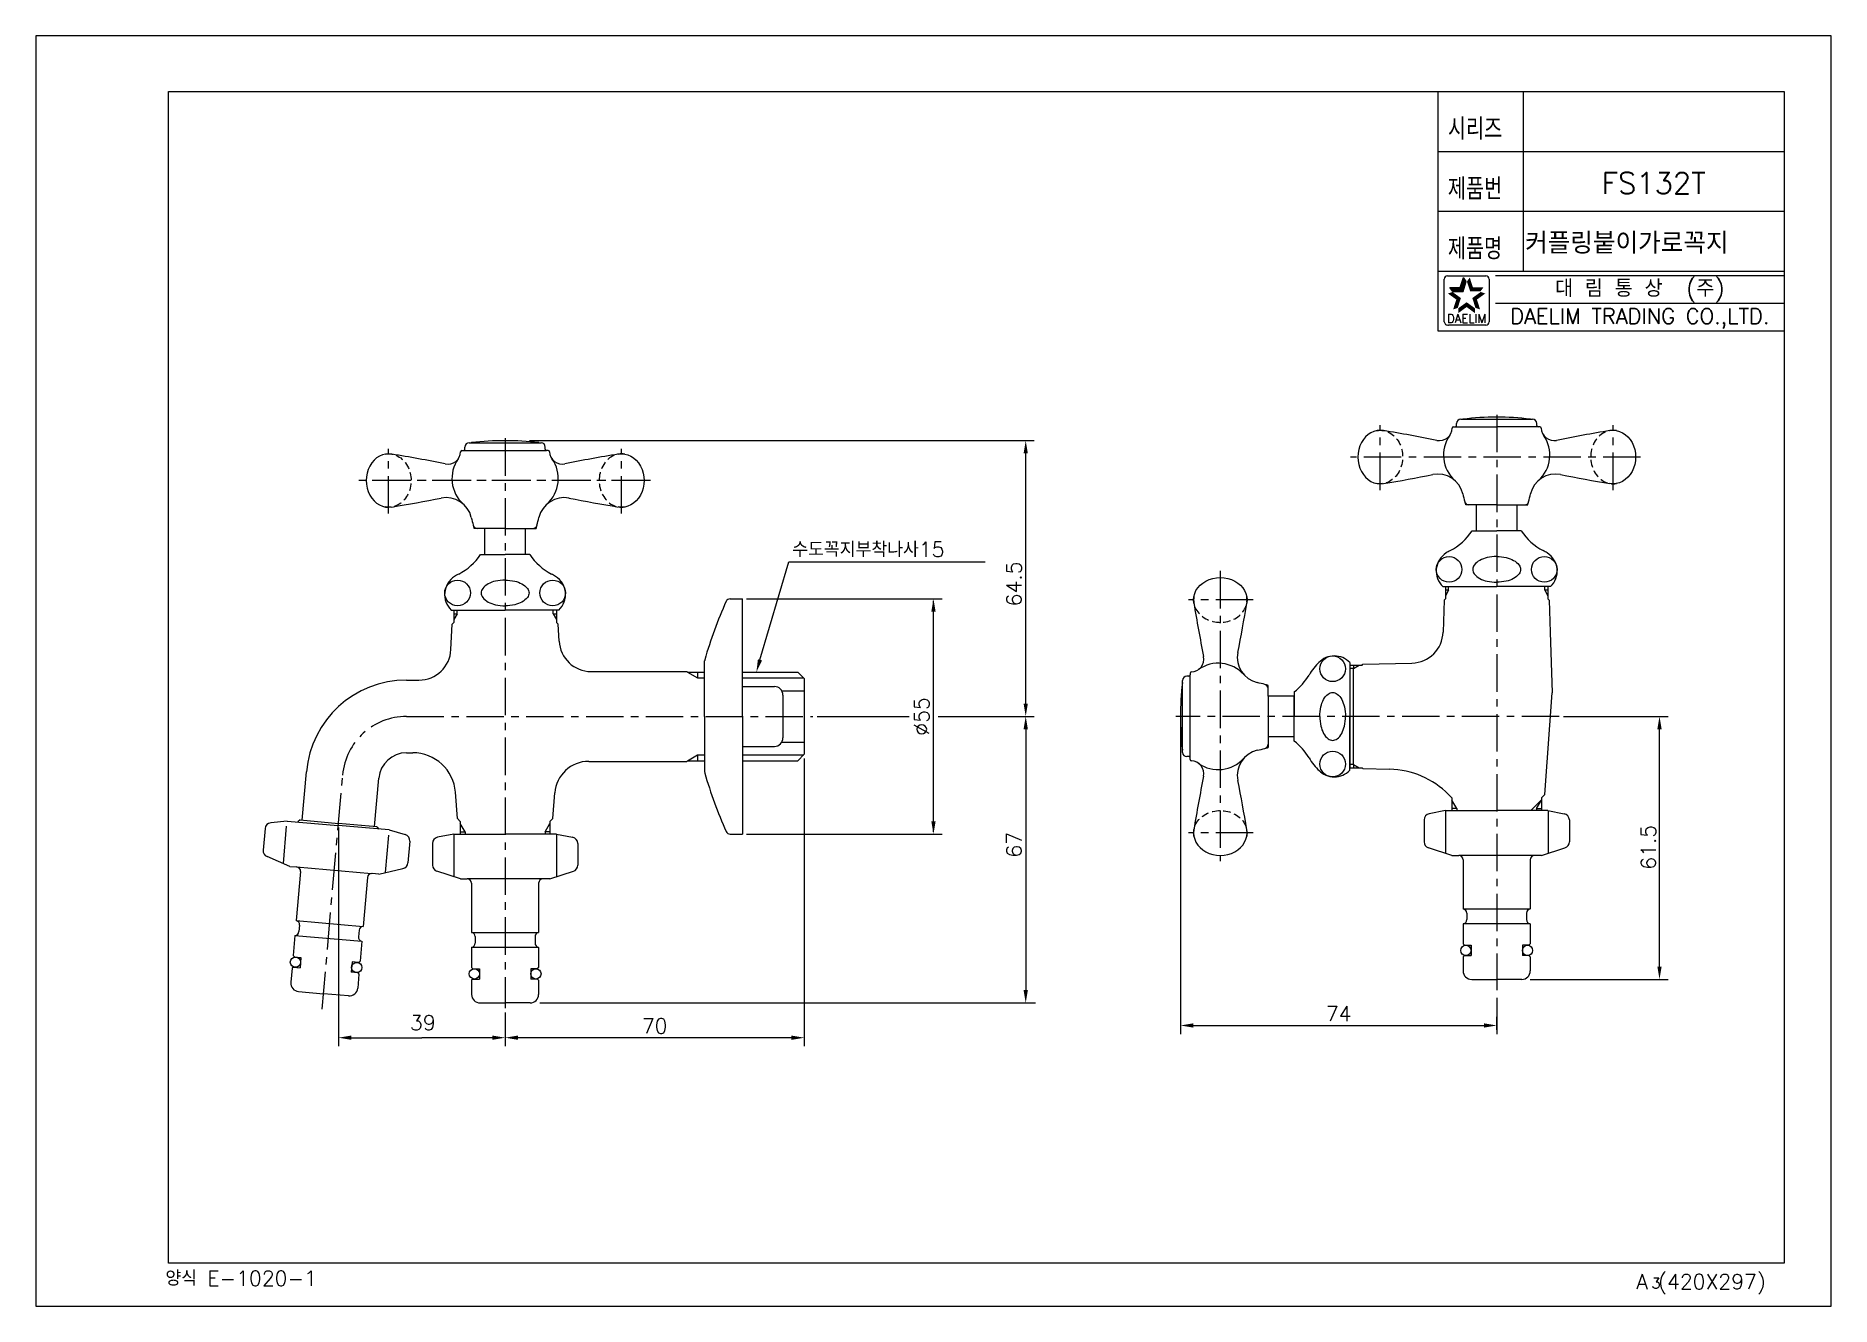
# Model space of a CAD drawing. Extents: x 1458 to 1878, y 232 to 529.
import ezdxf
from ezdxf.enums import TextEntityAlignment as Align

# ---------------------------------------------------------------- set-up
doc = ezdxf.new("R2010")
doc.units = 0
doc.header["$LTSCALE"] = 7
doc.header["$MEASUREMENT"] = 0
doc.linetypes.add('CENTER', pattern=[2, 1.25, -0.25, 0.25, -0.25])
doc.linetypes.add('HIDDEN', pattern=[0.375, 0.25, -0.125])
doc.layers.get('0').update_dxf_attribs({"color": 2, "linetype": 'CONTINUOUS'})
for name, color, linetype in [('ASHADE', 7, 'CONTINUOUS'), ('CL', 1, 'CENTER'), ('D', 2, 'CONTINUOUS'), ('DIM', 3, 'CONTINUOUS'), ('DWG', 7, 'CONTINUOUS'), ('HIDDEN', 8, 'HIDDEN'), ('TXT', 4, 'CONTINUOUS')]:
    doc.layers.add(name, color=color, linetype=linetype)
doc.styles.add('GHS', font='ROMANS', dxfattribs={"bigfont": 'GHS'})
doc.styles.add('ROMANS', font='romans')

# ---------------------------------------------------------------- blocks, each defined once
blk = doc.blocks.new('BORDER')
for p, q in [((1, 1), (0, 1)), ((0, 1), (0, 0)), ((1, 0), (1, 1)), ((0, 0), (1, 0))]:
    blk.add_line(p, q)

msp = doc.modelspace()

# ---------------------------------------------------------------- linework, layer by layer
at = {"color": 7}
for p, q in [((1786.45, 515.53), (1786.45, 459.53)), ((1806.45, 515.53), (1806.45, 473.53)), ((1786.45, 501.53), (1867.45, 501.53)), ((1786.45, 487.53), (1867.45, 487.53)), ((1786.45, 473.53), (1867.45, 473.53)), ((1786.45, 459.53), (1867.45, 459.53))]:
    msp.add_line(p, q, dxfattribs=at)
at = {"color": 2, "linetype": 'Continuous'}
for p, q in [((1787.93, 461.66), (1787.93, 471.66)), ((1788.68, 472.41), (1797.68, 472.41)), ((1798.43, 471.66), (1798.43, 461.66)), ((1799.95, 472.53), (1867.45, 472.53)), ((1799.95, 466.03), (1867.45, 466.03)), ((1797.68, 460.91), (1788.93, 460.91))]:
    msp.add_line(p, q, dxfattribs=at)
at = {"color": 2}
for p, q in [((1791.69, 469.71), (1792.44, 472.02)), ((1792.36, 468.79), (1793.11, 471.1)), ((1793.11, 471.1), (1792.44, 472.02)), ((1789.93, 468.79), (1789.27, 469.71)), ((1789.27, 469.71), (1791.69, 469.71)), ((1789.93, 468.79), (1792.36, 468.79))]:
    msp.add_line(p, q, dxfattribs=at)
for p, q in [((1793.72, 418.87), (1792.96, 418.87)), ((1806.72, 418.87), (1807.48, 418.87)), ((1561.73, 413.37), (1560.97, 413.37)), ((1574.73, 413.37), (1575.49, 413.37)), ((1746.74, 375.9), (1746.74, 376.66)), ((1746.74, 362.9), (1746.74, 362.14))]:
    msp.add_line(p, q)
at = {"color": 2, "linetype": 'ByBlock'}
for p, q in [((1529.23, 343.4), (1529.23, 292.28)), ((1532.23, 294.28), (1548.73, 294.28)), ((1565.23, 294.28), (1548.73, 294.28))]:
    msp.add_line(p, q, dxfattribs=at)
at = {"color": 2, "linetype": 'Continuous'}
for centre, radius, start, end in [((1788.68, 471.66), 0.75, 90, 180), ((1797.68, 471.66), 0.75, 0, 90), ((1788.81, 461.79), 0.884, 188.1301, 278.1301), ((1797.68, 461.66), 0.75, 270, 0)]:
    msp.add_arc(centre, radius, start, end, dxfattribs=at)
for centre, radius, start, end in [((1795.78, 430.52), 8, 144.5672, 228.2209), ((1804.65, 430.52), 8, 311.7791, 35.4328), ((1563.79, 425.02), 8, 144.5672, 228.2209), ((1572.68, 425.02), 7.99, 311.7093, 35.5025), ((1841.03, 432.62), 50, 195.0732, 195.9532), ((1759.4, 432.62), 50, 344.0468, 344.9268), ((1609.05, 427.12), 50, 195.0732, 195.9532), ((1527.42, 427.12), 50, 344.0468, 344.9268), ((1735.1, 373.84), 8, 41.7791, 125.4328), ((1733, 328.59), 50, 74.0468, 74.9268), ((1733, 410.21), 50, 285.0732, 285.9532), ((1735.1, 364.96), 8, 234.5672, 318.2209)]:
    msp.add_arc(centre, radius, start, end)
at = {"color": 2}
for points in [[(1791.69, 469.71), (1792.36, 468.79), (1792.44, 472.02), (1793.11, 471.1)], [(1793.92, 472.02), (1793.26, 471.1), (1794.67, 469.71), (1794.01, 468.79)], [(1790.77, 466.88), (1791.85, 467.23), (1788.81, 468.3), (1789.89, 468.65)], [(1789.27, 469.71), (1789.93, 468.79), (1791.69, 469.71), (1792.36, 468.79)], [(1790.02, 464.57), (1791.1, 464.92), (1790.77, 466.88), (1791.85, 467.23)], [(1793.18, 465.13), (1793.18, 466.26), (1791.22, 463.7), (1791.22, 464.84)], [(1795.14, 463.7), (1795.14, 464.84), (1793.18, 465.13), (1793.18, 466.26)], [(1794.67, 469.71), (1794.01, 468.79), (1797.1, 469.71), (1796.43, 468.79)], [(1797.55, 468.3), (1796.48, 468.65), (1795.59, 466.88), (1794.51, 467.23)], [(1795.59, 466.88), (1794.51, 467.23), (1796.34, 464.57), (1795.26, 464.92)]]:
    msp.add_solid(points, dxfattribs=at)
at = {"color": 2, "linetype": 'ByBlock'}
for points in [[(1532.23, 293.78), (1532.23, 294.78), (1529.23, 294.28)], [(1565.23, 293.78), (1565.23, 294.78), (1568.23, 294.28)]]:
    msp.add_solid(points, dxfattribs=at)
at = {"layer": 'ASHADE', "color": 7}
for p, q in [((1765.84, 382), (1765.84, 369.4)), ((1752.84, 375.15), (1752.84, 369.4)), ((1752.84, 363.65), (1752.84, 369.4)), ((1765.84, 356.8), (1765.84, 369.4))]:
    msp.add_line(p, q, dxfattribs=at)
for points in [[(1800.22, 406.78, 0.054761), (1797.96, 406.53, 0.068582), (1796.27, 405.9, 0.105628), (1794.98, 404.81, 0.165774), (1794.63, 403.78, 0.165774)], [(1794.63, 403.78, 0.165774), (1794.98, 402.75, 0.105628), (1796.27, 401.66, 0.068582), (1797.96, 401.03, 0.054761), (1800.22, 400.78, 0.054761)], [(1800.22, 406.78, -0.054761), (1802.47, 406.53, -0.068582), (1804.17, 405.9, -0.105628), (1805.45, 404.81, -0.165774), (1805.8, 403.78, -0.165774)], [(1805.8, 403.78, -0.165774), (1805.45, 402.75, -0.105628), (1804.17, 401.66, -0.068582), (1802.47, 401.03, -0.054761), (1800.22, 400.78, -0.054761)], [(1568.23, 401.28, 0.054761), (1565.98, 401.03, 0.068582), (1564.28, 400.4, 0.105628), (1563, 399.31, 0.165774), (1562.64, 398.28, 0.165774)], [(1568.23, 401.28, -0.054761), (1570.48, 401.03, -0.068582), (1572.18, 400.4, -0.105628), (1573.47, 399.31, -0.165774), (1573.82, 398.28, -0.165774)], [(1562.64, 398.28, 0.165774), (1563, 397.25, 0.105628), (1564.28, 396.16, 0.068582), (1565.98, 395.53, 0.054761), (1568.23, 395.28, 0.054761)], [(1573.82, 398.28, -0.165774), (1573.47, 397.25, -0.105628), (1572.18, 396.16, -0.068582), (1570.48, 395.53, -0.054761), (1568.23, 395.28, -0.054761)], [(1758.84, 369.4, -0.054761), (1759.08, 371.65, -0.068582), (1759.72, 373.35, -0.105628), (1760.8, 374.64, -0.165774), (1761.84, 374.99, -0.165774)], [(1761.84, 374.99, -0.165774), (1762.87, 374.64, -0.105628), (1763.96, 373.35, -0.068582), (1764.59, 371.65, -0.054761), (1764.84, 369.4, -0.054761)], [(1758.84, 369.4, 0.054761), (1759.08, 367.15, 0.068582), (1759.72, 365.45, 0.105628), (1760.8, 364.16, 0.165774), (1761.84, 363.81, 0.165774)], [(1761.84, 363.81, 0.165774), (1762.87, 364.16, 0.105628), (1763.96, 365.45, 0.068582), (1764.59, 367.15, 0.054761), (1764.84, 369.4, 0.054761)]]:
    msp.add_lwpolyline(points, format="xyb", dxfattribs=at)
for centre in [(1789.08, 403.78), (1811.35, 403.78), (1557.1, 398.28), (1579.37, 398.28), (1761.84, 380.54), (1761.84, 358.27)]:
    msp.add_circle(centre, 3, dxfattribs=at)
for centre, radius, start, end in [((1762.22, 378.55), 5, 43.6301, 136.3699), ((1744.27, 386.23), 14, 307.706, 329.2998), ((1768.87, 371.63), 14.6, 133.8302, 149.2998), ((1744.27, 352.57), 14, 30.7002, 52.294), ((1768.87, 367.18), 14.6, 210.7002, 226.1698), ((1762.22, 360.25), 5, 223.6301, 316.3699)]:
    msp.add_arc(centre, radius, start, end, dxfattribs=at)
at = {"layer": 'CL'}
for p, q in [((1772.97, 422.35), (1772.97, 437.48)), ((1800.22, 439.94), (1800.22, 305.43)), ((1827.47, 422.35), (1827.47, 437.48)), ((1568.23, 434.44), (1568.23, 301.16)), ((1540.98, 416.85), (1540.98, 431.98)), ((1595.48, 416.85), (1595.48, 431.98)), ((1595.48, 416.85), (1595.48, 431.98)), ((1595.48, 416.85), (1595.48, 431.98)), ((1833.89, 430.06), (1766.02, 430.06)), ((1601.9, 424.56), (1534.03, 424.56)), ((1601.9, 424.56), (1534.03, 424.56)), ((1602.26, 424.56), (1534.39, 424.56)), ((1602.26, 424.56), (1534.39, 424.56)), ((1735.56, 403.43), (1735.56, 335.56)), ((1743.27, 396.65), (1728.14, 396.65)), ((1545.16, 369.4), (1640.23, 369.4)), ((1814.82, 369.4), (1725.12, 369.4)), ((1743.27, 342.15), (1728.14, 342.15))]:
    msp.add_line(p, q, dxfattribs=at)
at = {"layer": 'CL', "color": 7}
for p, q in [((1795.47, 418.87), (1795.47, 418.85)), ((1804.97, 418.87), (1804.97, 418.85)), ((1746.74, 364.65), (1746.77, 364.65))]:
    msp.add_line(p, q, dxfattribs=at)
at = {"layer": 'CL', "linetype": 'CENTER'}
msp.add_line((1525.43, 300.93), (1530.22, 355.71), dxfattribs=at)
at = {"layer": 'CL'}
msp.add_arc((1545.16, 354.4), 15, 90, 175, dxfattribs=at)
at = {"layer": 'D'}
for p, q in [((1573.96, 433.9), (1692.03, 433.9)), ((1690.03, 372.4), (1690.03, 431.9)), ((1795.47, 418.85), (1795.47, 418.87)), ((1795.47, 418.85), (1795.47, 418.87)), ((1804.97, 418.85), (1804.97, 418.87)), ((1804.97, 418.85), (1804.97, 418.87)), ((1563.48, 413.35), (1563.48, 413.37)), ((1627.86, 382.63), (1634.64, 405.53)), ((1634.64, 405.53), (1680.56, 405.53)), ((1788.97, 398.9), (1788.97, 399.78)), ((1811.47, 398.9), (1811.47, 399.78)), ((1624.73, 396.9), (1670.45, 396.9)), ((1668.45, 342.4), (1668.45, 396.4)), ((1788.97, 398.9), (1788.22, 397.6)), ((1811.47, 398.9), (1812.22, 397.6)), ((1556.98, 393.4), (1556.23, 392.1)), ((1556.98, 393.4), (1556.98, 394.28)), ((1579.48, 393.4), (1579.48, 394.28)), ((1579.48, 393.4), (1580.23, 392.1)), ((1610.89, 379.75), (1613.23, 378.4)), ((1613.23, 378.4), (1614.91, 378.4)), ((1623.73, 378.4), (1638.08, 378.4)), ((1766.72, 380.65), (1765.84, 380.65)), ((1766.72, 380.65), (1768.02, 381.4)), ((1746.77, 374.15), (1746.74, 374.15)), ((1746.77, 374.15), (1746.74, 374.15)), ((1641.23, 369.4), (1662.74, 369.4)), ((1669.52, 369.4), (1692.03, 369.4)), ((1690.03, 366.4), (1690.03, 305.41)), ((1726.24, 368.4), (1726.24, 295.14)), ((1815.82, 369.4), (1840.31, 369.4)), ((1838.31, 310.9), (1838.31, 366.4)), ((1746.77, 364.65), (1746.74, 364.65)), ((1746.77, 364.65), (1746.74, 364.65)), ((1610.89, 359.05), (1613.23, 360.4)), ((1613.23, 360.4), (1614.91, 360.4)), ((1623.73, 360.4), (1638.08, 360.4)), ((1638.23, 359.55), (1638.23, 292.28)), ((1766.72, 358.15), (1765.84, 358.15)), ((1766.72, 358.15), (1768.02, 357.4)), ((1790.87, 347.9), (1789.74, 349.85)), ((1808.18, 347.4), (1810.69, 349.91)), ((1809.57, 347.9), (1810.69, 349.85)), ((1790.87, 347.9), (1790.87, 347.4)), ((1809.57, 347.9), (1809.57, 347.4)), ((1558.88, 342.4), (1557.75, 344.35)), ((1558.88, 342.4), (1558.88, 341.9)), ((1558.88, 342.4), (1558.88, 341.9)), ((1577.58, 342.4), (1578.71, 344.35)), ((1577.58, 342.4), (1577.58, 341.9)), ((1577.58, 342.4), (1577.58, 341.9)), ((1624.73, 341.9), (1670.45, 341.9)), ((1808.02, 307.9), (1840.31, 307.9)), ((1576.34, 302.41), (1692.33, 302.41)), ((1800.22, 303.61), (1800.22, 295.14)), ((1568.23, 299.4), (1568.23, 292.28)), ((1800.22, 296.14), (1800.22, 299.14)), ((1635.23, 294.28), (1571.23, 294.28)), ((1728.22, 297.14), (1797.22, 297.14)), ((1729.24, 297.14), (1797.22, 297.14))]:
    msp.add_line(p, q, dxfattribs=at)
at = {"layer": 'D', "color": 7}
for p, q in [((1620.88, 396.9), (1623.73, 396.9)), ((1623.73, 369.4), (1623.73, 396.9)), ((1812.74, 389.13), (1813.22, 374.9)), ((1614.91, 369.4), (1614.91, 382.38)), ((1811.47, 351.14), (1813.22, 374.9)), ((1614.91, 369.4), (1614.91, 356.42)), ((1623.73, 369.4), (1623.73, 341.9)), ((1620.88, 341.9), (1623.73, 341.9))]:
    msp.add_line(p, q, dxfattribs=at)
at = {"layer": 'D', "color": 2}
for p, q in [((1519.87, 344.72), (1519.89, 344.87)), ((1538.5, 343.09), (1538.52, 343.24)), ((1568.23, 300.16), (1568.23, 292.32))]:
    msp.add_line(p, q, dxfattribs=at)
at = {"layer": 'D', "color": 7}
for centre, radius, start, end in [((1792.37, 438.77), 0.15, 96.6933, 117.2994), ((1800.22, 371.88), 67.5, 83.3067, 96.6933), ((1808.07, 438.77), 0.15, 62.7006, 83.3067), ((1560.38, 433.27), 0.15, 96.6933, 117.2994), ((1568.23, 366.38), 67.5, 83.3067, 96.6933), ((1576.08, 433.27), 0.15, 62.7006, 83.3067), ((1791.07, 403.4), 5, 122.2333, 226.3699), ((1796.19, 395.28), 14.6, 117.832, 122.2333), ((1804.25, 395.28), 14.6, 57.7667, 62.168), ((1809.37, 403.4), 5, 313.6301, 57.7667), ((1559.08, 397.9), 5, 122.2333, 226.3699), ((1564.2, 389.78), 14.6, 117.832, 122.2333), ((1572.26, 389.78), 14.6, 57.7667, 62.168), ((1577.38, 397.9), 5, 313.6301, 57.7667), ((1711.07, 355.09), 100, 155.652, 163.9974), ((1620.88, 395.9), 1, 90, 155.652), ((1615.91, 382.38), 1, 163.9974, 180), ((1793.74, 369.4), 67.5, 173.3067, 186.6933), ((1726.85, 377.25), 0.15, 152.7006, 173.3067), ((1726.85, 361.55), 0.15, 186.6933, 207.2994), ((1615.91, 356.42), 1, 180, 196.0026), ((1711.07, 383.72), 100, 196.0026, 204.348), ((1620.88, 342.9), 1, 204.348, 270)]:
    msp.add_arc(centre, radius, start, end, dxfattribs=at)
at = {"layer": 'D'}
for points in [[(1689.53, 430.9), (1690.53, 430.9), (1690.03, 433.9)], [(1667.95, 393.9), (1668.95, 393.9), (1668.45, 396.9)], [(1628.34, 382.49), (1627.38, 382.77), (1627.01, 379.75)], [(1689.53, 372.4), (1690.53, 372.4), (1690.03, 369.4)], [(1689.53, 366.4), (1690.53, 366.4), (1690.03, 369.4)], [(1837.81, 366.4), (1838.81, 366.4), (1838.31, 369.4)], [(1667.95, 344.9), (1668.95, 344.9), (1668.45, 341.9)], [(1837.81, 310.9), (1838.81, 310.9), (1838.31, 307.9)], [(1689.53, 305.41), (1690.53, 305.41), (1690.03, 302.41)], [(1571.23, 294.78), (1571.23, 293.78), (1568.23, 294.28)], [(1635.23, 294.78), (1635.23, 293.78), (1638.23, 294.28)], [(1729.24, 297.64), (1729.24, 296.64), (1726.24, 297.14)], [(1797.22, 297.64), (1797.22, 296.64), (1800.22, 297.14)], [(1797.22, 297.64), (1797.22, 296.64), (1800.22, 297.14)]]:
    msp.add_solid(points, dxfattribs=at)
at = {"layer": 'DWG'}
for p, q in [((1790.11, 437.1), (1800.22, 437.1)), ((1790.82, 437.4), (1790.82, 437.9)), ((1791.82, 438.9), (1800.22, 438.9)), ((1800.22, 438.9), (1808.62, 438.9)), ((1810.32, 437.1), (1800.22, 437.1)), ((1809.62, 437.4), (1809.62, 437.9)), ((1559.83, 433.4), (1576.15, 433.4)), ((1576.15, 433.4), (1576.63, 433.4)), ((1558.13, 431.6), (1577.93, 431.6)), ((1558.83, 431.9), (1558.83, 432.4)), ((1577.63, 431.9), (1577.63, 432.4)), ((1578.33, 431.6), (1577.93, 431.6)), ((1800.22, 418.87), (1793.72, 418.87)), ((1795.47, 412.78), (1795.47, 418.87)), ((1800.22, 418.87), (1806.72, 418.87)), ((1804.97, 412.78), (1804.97, 418.87)), ((1568.23, 413.37), (1561.73, 413.37)), ((1563.48, 407.28), (1563.48, 413.35)), ((1568.23, 413.37), (1574.73, 413.37)), ((1572.98, 407.28), (1572.98, 413.37)), ((1794.47, 412.78), (1800.22, 412.78)), ((1805.97, 412.78), (1800.22, 412.78)), ((1562.48, 407.28), (1568.23, 407.28)), ((1573.98, 407.28), (1568.23, 407.28)), ((1787.62, 399.78), (1800.22, 399.78)), ((1788.22, 399.78), (1788.22, 396.9)), ((1812.82, 399.78), (1800.22, 399.78)), ((1812.22, 399.78), (1812.22, 396.9)), ((1787.94, 396.62), (1787.69, 389.13)), ((1788.22, 396.9), (1787.94, 396.62)), ((1788.97, 398.9), (1788.22, 398.9)), ((1812.22, 398.9), (1811.47, 398.9)), ((1812.22, 396.9), (1812.49, 396.62)), ((1812.49, 396.62), (1812.74, 389.13)), ((1555.56, 385.05), (1555.84, 391.01)), ((1555.63, 394.28), (1568.23, 394.28)), ((1556.23, 391.4), (1555.84, 391.01)), ((1556.23, 394.28), (1556.23, 391.4)), ((1556.23, 393.4), (1556.98, 393.4)), ((1580.83, 394.28), (1568.23, 394.28)), ((1579.48, 393.4), (1580.23, 393.4)), ((1580.23, 394.28), (1580.23, 391.4)), ((1580.23, 391.4), (1580.66, 390.97)), ((1580.87, 387.02), (1580.66, 390.97)), ((1588.36, 379.9), (1610.74, 379.9)), ((1610.74, 379.9), (1610.89, 379.75)), ((1610.89, 379.75), (1614.91, 379.75)), ((1613.23, 379.75), (1613.23, 378.4)), ((1623.73, 379.75), (1636.73, 379.75)), ((1636.73, 379.75), (1638.23, 378.25)), ((1638.23, 378.25), (1638.23, 375.4)), ((1728.22, 378.8), (1727.72, 378.8)), ((1728.52, 379.5), (1728.52, 379.1)), ((1728.52, 359.3), (1728.52, 379.1)), ((1765.84, 382), (1765.84, 381.4)), ((1765.84, 381.4), (1768.72, 381.4)), ((1765.84, 381.4), (1765.84, 357.4)), ((1766.72, 381.4), (1766.72, 380.65)), ((1766.72, 358.15), (1766.72, 380.65)), ((1768.72, 381.4), (1768.9, 381.59)), ((1768.9, 381.59), (1780.39, 381.89)), ((1545.16, 377.9), (1548.07, 377.9)), ((1623.73, 376.4), (1631.23, 376.4)), ((1632.96, 375.4), (1638.23, 375.4)), ((1633.23, 374.4), (1633.23, 364.4)), ((1638.23, 375.4), (1638.23, 363.4)), ((1726.72, 377.32), (1726.72, 377.8)), ((1726.72, 361), (1726.72, 377.32)), ((1746.74, 374.15), (1746.74, 375.9)), ((1746.74, 374.16), (1746.74, 362.9)), ((1752.84, 374.16), (1746.77, 374.16)), ((1752.84, 375.15), (1752.84, 374.15)), ((1752.84, 364.65), (1752.84, 374.15)), ((1623.73, 362.4), (1631.23, 362.4)), ((1632.96, 363.4), (1638.23, 363.4)), ((1638.23, 363.4), (1638.23, 360.55)), ((1752.84, 364.65), (1746.77, 364.65)), ((1752.84, 363.65), (1752.84, 364.65)), ((1545.16, 360.9), (1546.64, 360.9)), ((1587.81, 358.9), (1610.74, 358.9)), ((1610.89, 359.05), (1610.74, 358.9)), ((1610.89, 359.05), (1614.91, 359.05)), ((1613.23, 360.4), (1613.23, 359.05)), ((1623.73, 359.05), (1636.73, 359.05)), ((1638.23, 360.55), (1636.73, 359.05)), ((1728.22, 360), (1727.72, 360)), ((1765.84, 356.8), (1765.84, 357.4)), ((1765.84, 357.4), (1768.72, 357.4)), ((1766.72, 358.15), (1766.72, 357.4)), ((1768.72, 357.4), (1768.9, 357.21)), ((1768.9, 357.21), (1775.18, 357.05)), ((1520.76, 345.14), (1521.75, 356.45)), ((1537.7, 343.66), (1538.69, 354.97)), ((1789.74, 350.37), (1788.96, 351.14)), ((1789.74, 350.37), (1788.96, 351.14)), ((1789.74, 350.37), (1789.74, 347.4)), ((1810.69, 350.37), (1811.47, 351.14)), ((1810.69, 350.37), (1810.69, 347.4)), ((1517.23, 344.95), (1513.4, 344.55)), ((1517.23, 344.95), (1529.19, 343.9)), ((1520.27, 345.19), (1519.72, 344.73)), ((1520.27, 345.19), (1529.23, 344.4)), ((1538.2, 343.62), (1529.23, 344.4)), ((1557.75, 344.87), (1557.09, 345.53)), ((1557.75, 344.87), (1557.75, 341.9)), ((1578.71, 344.87), (1579.37, 345.53)), ((1578.71, 344.87), (1578.71, 341.9)), ((1783.22, 345.19), (1783.22, 340.12)), ((1788.22, 347.4), (1784.43, 346.66)), ((1788.22, 347.4), (1800.22, 347.4)), ((1788.24, 347.4), (1788.24, 337.4)), ((1790.87, 347.9), (1789.74, 347.9)), ((1812.22, 347.4), (1800.22, 347.4)), ((1809.57, 347.9), (1810.69, 347.9)), ((1811.07, 347.4), (1810.69, 347.4)), ((1812.22, 347.4), (1811.07, 347.4)), ((1812.22, 347.4), (1816, 346.66)), ((1812.22, 347.4), (1816, 346.66)), ((1812.24, 347.4), (1812.24, 337.4)), ((1817.22, 345.19), (1817.22, 340.12)), ((1817.22, 345.19), (1817.22, 340.12)), ((1512.06, 343.18), (1511.62, 338.13)), ((1541.14, 342.86), (1529.19, 343.9)), ((1538.2, 343.62), (1538.65, 343.07)), ((1541.14, 342.86), (1544.85, 341.79)), ((1545.93, 340.22), (1545.49, 335.16)), ((1556.23, 341.9), (1552.45, 341.16)), ((1556.23, 341.9), (1552.45, 341.16)), ((1556.23, 341.9), (1557.38, 341.9)), ((1556.23, 341.9), (1568.23, 341.9)), ((1556.26, 341.9), (1556.26, 331.9)), ((1557.38, 341.9), (1557.75, 341.9)), ((1557.75, 342.4), (1558.88, 342.4)), ((1580.23, 341.9), (1568.23, 341.9)), ((1578.71, 342.4), (1577.58, 342.4)), ((1579.08, 341.9), (1578.71, 341.9)), ((1580.23, 341.9), (1579.08, 341.9)), ((1580.23, 341.9), (1584.02, 341.16)), ((1580.26, 341.9), (1580.26, 331.9)), ((1517.85, 334.35), (1512.53, 336.62)), ((1551.23, 339.69), (1551.23, 334.62)), ((1551.23, 339.69), (1551.23, 334.62)), ((1585.23, 339.69), (1585.23, 334.62)), ((1789.76, 336.9), (1784.25, 338.69)), ((1789.76, 336.9), (1791.37, 336.9)), ((1809.09, 336.9), (1791.39, 336.9)), ((1810.68, 336.9), (1809.07, 336.9)), ((1810.68, 336.9), (1809.32, 336.9)), ((1810.68, 336.9), (1816.18, 338.69)), ((1810.68, 336.9), (1816.18, 338.69)), ((1517.85, 334.35), (1519.46, 334.21)), ((1520.37, 333.13), (1519.36, 321.67)), ((1519.46, 334.21), (1537, 332.68)), ((1538.69, 332.53), (1537.09, 332.67)), ((1538.69, 332.53), (1544.33, 333.83)), ((1557.77, 331.4), (1552.27, 333.19)), ((1557.77, 331.4), (1552.27, 333.19)), ((1578.69, 331.4), (1584.2, 333.19)), ((1792.37, 335.9), (1792.37, 324.4)), ((1808.07, 335.9), (1808.07, 324.4)), ((1536.01, 331.76), (1535, 320.31)), ((1557.77, 331.4), (1559.13, 331.4)), ((1557.77, 331.4), (1559.38, 331.4)), ((1577.11, 331.4), (1559.41, 331.4)), ((1560.38, 330.4), (1560.38, 318.9)), ((1576.08, 330.4), (1576.08, 318.9)), ((1578.69, 331.4), (1577.08, 331.4)), ((1792.37, 324.4), (1808.07, 324.4)), ((1793.22, 323.41), (1793.22, 321.89)), ((1807.22, 323.41), (1807.22, 321.89)), ((1519.36, 321.67), (1535, 320.31)), ((1520.12, 320.62), (1519.99, 319.1)), ((1534.07, 319.4), (1533.94, 317.88)), ((1792.37, 320.9), (1792.37, 316.2)), ((1808.07, 320.9), (1792.37, 320.9)), ((1808.07, 320.9), (1808.07, 316.2)), ((1519.06, 318.19), (1518.65, 313.51)), ((1519.06, 318.19), (1534.7, 316.82)), ((1534.7, 316.82), (1534.29, 312.14)), ((1560.38, 318.9), (1576.08, 318.9)), ((1560.38, 315.4), (1560.38, 310.7)), ((1576.08, 315.4), (1560.38, 315.4)), ((1561.23, 317.91), (1561.23, 316.39)), ((1575.23, 317.91), (1575.23, 316.39)), ((1576.08, 315.4), (1576.08, 310.7)), ((1792.67, 315.9), (1792.37, 316.2)), ((1792.67, 315.9), (1794.22, 315.9)), ((1794.22, 315.9), (1794.22, 313.5)), ((1806.22, 315.9), (1806.22, 313.5)), ((1807.77, 315.9), (1806.22, 315.9)), ((1807.77, 315.9), (1808.07, 316.2)), ((1518.92, 313.18), (1518.65, 313.51)), ((1518.92, 313.18), (1520.47, 313.05)), ((1520.47, 313.05), (1520.26, 310.65)), ((1532.42, 312), (1532.21, 309.61)), ((1533.96, 311.86), (1532.42, 312)), ((1533.96, 311.86), (1534.29, 312.14)), ((1792.67, 313.5), (1792.37, 313.2)), ((1792.37, 313.2), (1792.37, 309.9)), ((1792.67, 313.5), (1794.22, 313.5)), ((1807.77, 313.5), (1806.22, 313.5)), ((1807.77, 313.5), (1808.07, 313.2)), ((1808.07, 313.2), (1808.07, 309.9)), ((1518.39, 310.52), (1518.1, 307.23)), ((1518.71, 310.79), (1518.39, 310.52)), ((1518.71, 310.79), (1520.26, 310.65)), ((1533.76, 309.47), (1532.21, 309.61)), ((1534.03, 309.15), (1533.74, 305.86)), ((1533.76, 309.47), (1534.03, 309.15)), ((1560.68, 310.4), (1560.38, 310.7)), ((1560.68, 308), (1560.38, 307.7)), ((1560.38, 307.7), (1560.38, 304.4)), ((1560.68, 310.4), (1562.23, 310.4)), ((1560.68, 308), (1562.23, 308)), ((1562.23, 310.4), (1562.23, 308)), ((1575.78, 310.4), (1574.23, 310.4)), ((1574.23, 310.4), (1574.23, 308)), ((1575.78, 308), (1574.23, 308)), ((1575.78, 310.4), (1576.08, 310.7)), ((1575.78, 308), (1576.08, 307.7)), ((1576.08, 307.7), (1576.08, 304.4)), ((1794.37, 307.9), (1800.22, 307.9)), ((1806.07, 307.9), (1800.22, 307.9)), ((1519.92, 305.06), (1525.75, 304.55)), ((1531.57, 304.04), (1525.75, 304.55)), ((1562.38, 302.4), (1568.23, 302.4)), ((1574.08, 302.4), (1568.23, 302.4))]:
    msp.add_line(p, q, dxfattribs=at)
at = {"layer": 'DWG', "linetype": 'Continuous'}
for p, q in [((1557.09, 345.53), (1556.61, 351.68)), ((1579.37, 345.53), (1579.84, 351.52))]:
    msp.add_line(p, q, dxfattribs=at)
at = {"layer": 'DWG', "linetype": 'CENTER'}
for p, q in [((1516.36, 334.99), (1517.23, 344.95)), ((1540.27, 332.89), (1541.14, 342.86))]:
    msp.add_line(p, q, dxfattribs=at)
at = {"layer": 'DWG'}
for centre in [(1793.02, 314.7), (1807.42, 314.7), (1519.17, 311.95), (1533.51, 310.7), (1561.03, 309.2), (1575.43, 309.2)]:
    msp.add_circle(centre, 1.2, dxfattribs=at)
for centre, radius, start, end in [((1786.82, 436.9), 3, 258.4323, 358.3144), ((1790.11, 436.8), 0.3, 90, 178.3144), ((1790.52, 437.4), 0.3, 270, 0), ((1791.82, 437.9), 1, 90, 180), ((1808.62, 437.9), 1, 0, 90), ((1809.92, 437.4), 0.3, 180, 270), ((1810.32, 436.8), 0.3, 1.6856, 90), ((1813.62, 436.9), 3, 181.6856, 281.5677), ((1559.83, 432.4), 1, 90, 180), ((1576.63, 432.4), 1, 0, 90), ((1726.06, 140.05), 300, 78.4323, 80.8542), ((1874.38, 140.05), 300, 99.1458, 101.5677), ((1494.07, 134.55), 300, 78.4323, 80.8542), ((1554.83, 431.4), 3, 258.4323, 358.3144), ((1558.13, 431.3), 0.3, 90, 178.3144), ((1558.53, 431.9), 0.3, 270, 0), ((1577.93, 431.9), 0.3, 180, 270), ((1578.33, 431.3), 0.3, 1.6856, 90), ((1581.63, 431.4), 3, 181.6856, 281.5677), ((1642.39, 134.55), 300, 99.1458, 101.5677), ((1726.06, 720.06), 300, 279.1458, 281.3831), ((1786.45, 420.08), 6, 12.9349, 101.3831), ((1813.98, 420.08), 6, 78.6169, 167.0651), ((1874.38, 720.06), 300, 258.6169, 260.8542), ((1494.07, 714.56), 300, 279.1458, 281.3831), ((1554.47, 414.58), 6, 12.9349, 101.3831), ((1582, 414.58), 6, 78.6169, 167.0651), ((1642.39, 714.56), 300, 258.6146, 260.8542), ((1841.03, 432.62), 50, 192.9349, 195.0732), ((1759.4, 432.62), 50, 344.9268, 347.0651), ((1609.05, 427.12), 50, 192.9349, 195.0732), ((1527.08, 427.2), 50.34, 344.9322, 347.0559), ((1793.72, 419.87), 1, 195.0732, 270), ((1806.72, 419.87), 1, 270, 344.9268), ((1561.73, 414.37), 1, 195.0732, 270), ((1574.73, 414.37), 1, 270, 344.9268), ((2025.56, 443.56), 300, 189.1458, 191.5677), ((1445.56, 443.56), 300, 348.6169, 350.8542), ((1588.36, 387.4), 7.5, 182.9357, 270), ((1780.19, 389.38), 7.5, 271.4879, 358.0908), ((1548.07, 385.4), 7.5, 270, 357.337), ((1728.72, 382.8), 3, 271.6856, 11.5677), ((1745.54, 383.17), 6, 168.6169, 257.0651), ((1727.72, 377.8), 1, 90, 180), ((1728.22, 379.1), 0.3, 270, 0), ((1728.82, 379.5), 0.3, 91.6856, 180), ((1545.16, 354.4), 23.5, 90, 175), ((1631.23, 374.4), 2, 0, 90), ((1733, 328.59), 50, 74.9268, 77.0651), ((1745.74, 375.9), 1, 0, 74.9268), ((1631.23, 364.4), 2, 270, 0), ((1745.54, 355.64), 6, 102.9349, 191.3831), ((1733, 410.21), 50, 282.9349, 285.0732), ((1745.74, 362.9), 1, 285.0732, 0), ((1545.16, 354.4), 6.5, 90, 175), ((1546.64, 350.9), 10, 4.4567, 90), ((1727.72, 361), 1, 180, 270), ((1728.22, 359.7), 0.3, 0, 90), ((1728.82, 359.3), 0.3, 180, 268.3144), ((1728.72, 356), 3, 348.4323, 88.3144), ((2025.56, 295.24), 300, 168.4323, 170.8542), ((1445.56, 295.24), 300, 9.1458, 11.3831), ((1513.56, 343.05), 1.5, 96, 175), ((1784.72, 345.19), 1.5, 101, 180), ((1815.72, 345.19), 1.5, 0, 79), ((1815.72, 345.19), 1.5, 0, 79), ((1544.44, 340.35), 1.5, 355, 74), ((1552.73, 339.69), 1.5, 101, 180), ((1552.73, 339.69), 1.5, 101, 180), ((1583.73, 339.69), 1.5, 0, 79), ((1513.11, 338), 1.5, 175, 247), ((1784.72, 340.12), 1.5, 180, 252), ((1791.37, 335.9), 1, 0, 90), ((1809.07, 335.9), 1, 90, 180), ((1815.72, 340.12), 1.5, 288, 360), ((1815.72, 340.12), 1.5, 288, 0), ((1519.37, 333.22), 1, 355, 85), ((1537, 331.68), 1, 85, 175), ((1543.99, 335.29), 1.5, 283, 355), ((1552.73, 334.62), 1.5, 180, 252), ((1552.73, 334.62), 1.5, 180, 252), ((1583.73, 334.62), 1.5, 288, 0), ((1559.38, 330.4), 1, 0, 90), ((1577.08, 330.4), 1, 90, 180), ((1792.22, 323.41), 1, 0, 81.3731), ((1808.22, 323.41), 1, 98.6269, 180), ((1519.13, 320.7), 1, 355, 76.3731), ((1535.07, 319.31), 1, 93.6269, 175), ((1792.22, 321.89), 1, 278.6269, 0), ((1808.22, 321.89), 1, 180, 261.3731), ((1519, 319.19), 1, 273.6269, 355), ((1534.93, 317.79), 1, 175, 256.3731), ((1560.23, 317.91), 1, 0, 81.3731), ((1560.23, 316.39), 1, 278.6269, 0), ((1576.23, 317.91), 1, 98.6269, 180), ((1576.23, 316.39), 1, 180, 261.3731), ((1520.09, 307.06), 2, 175, 265), ((1794.37, 309.9), 2, 180, 270), ((1806.07, 309.9), 2, 270, 0), ((1531.75, 306.04), 2, 265, 355), ((1562.38, 304.4), 2, 180, 270), ((1574.08, 304.4), 2, 270, 0)]:
    msp.add_arc(centre, radius, start, end, dxfattribs=at)
at = {"layer": 'DWG', "color": 7}
for centre, start, end in [((1782.83, 420.57), 297.832, 326.1902), ((1817.6, 420.57), 213.8098, 242.168), ((1550.85, 415.07), 297.832, 326.1902), ((1585.61, 415.07), 213.8098, 242.168)]:
    msp.add_arc(centre, 14, start, end, dxfattribs=at)
at = {"layer": 'DWG', "linetype": 'Continuous'}
for centre, radius, start, end in [((1587.81, 350.9), 8, 90, 175.5433), ((1774.77, 337.06), 20, 44.7759, 88.8245)]:
    msp.add_arc(centre, radius, start, end, dxfattribs=at)
at = {"layer": 'DWG'}
for centre, major_axis in [((1772.97, 430.06), (0, -6.25)), ((1540.98, 424.56), (0, -6.25)), ((1735.56, 342.15), (6.25, 0))]:
    msp.add_ellipse(centre, major_axis=major_axis, ratio=0.84, start_param=2.993497, end_param=6.431281, dxfattribs=at)
at = {"layer": 'DWG', "extrusion": (0, 0, -1)}
for centre, major_axis in [((1827.47, 430.06), (0, -6.25)), ((1595.48, 424.56), (0, -6.25)), ((1735.56, 396.65), (6.25, 0))]:
    msp.add_ellipse(centre, major_axis=major_axis, ratio=0.84, start_param=2.993497, end_param=6.431281, dxfattribs=at)
at = {"layer": 'HIDDEN', "extrusion": (0, 0, -1)}
for centre, major_axis in [((1772.97, 430.06), (0, -6.25)), ((1540.98, 424.56), (0, -6.25)), ((1735.56, 342.15), (6.25, 0))]:
    msp.add_ellipse(centre, major_axis=major_axis, ratio=0.84, start_param=2.993497, end_param=6.431281, dxfattribs=at)
at = {"layer": 'HIDDEN'}
for centre, major_axis in [((1827.47, 430.06), (0, -6.25)), ((1595.48, 424.56), (0, -6.25)), ((1735.56, 396.65), (6.25, 0))]:
    msp.add_ellipse(centre, major_axis=major_axis, ratio=0.84, start_param=2.993497, end_param=6.431281, dxfattribs=at)
at = {"layer": 'TXT'}
for p, q in [((1489.45, 515.53), (1867.45, 515.53)), ((1489.45, 241.53), (1489.45, 515.53)), ((1867.45, 515.53), (1867.45, 241.53)), ((1867.45, 241.53), (1489.45, 241.53))]:
    msp.add_line(p, q, dxfattribs=at)

# ---------------------------------------------------------------- block references
at = {"xscale": 420, "yscale": 297, "zscale": 420}
msp.add_blockref('BORDER', (1458.45, 231.53), dxfattribs=at)

# ---------------------------------------------------------------- texts
at = {"color": 7, "style": 'GHS'}
msp.add_text('FS132T', height=5, dxfattribs=at).set_placement((1836.95, 494.11), align=Align.MIDDLE)
at = {"style": 'GHS'}
msp.add_text('커플링붙이가로꼭지', height=5, dxfattribs=at).set_placement((1806.86, 477.58))
at = {"color": 7, "linetype": 'Continuous'}
for s, height, style, p in [('대 림 통 상  (주)', 4, 'GHS', (1833.72, 469.22)), ('DAELIM TRADING CO.,LTD.', 3.6, 'ROMANS', (1833.72, 462.45))]:
    msp.add_text(s, height=height, dxfattribs=dict(at, style=style)).set_placement(p, align=Align.MIDDLE)
at = {"color": 2, "linetype": 'Continuous', "style": 'ROMANS'}
msp.add_text('DAELIM', height=2, dxfattribs=at).set_placement((1793.18, 461.46), align=Align.CENTER)
at = {"color": 2, "linetype": 'ByBlock', "style": 'ROMANS'}
msp.add_text('39', height=3.5, dxfattribs=at).set_placement((1545.98, 296.03))
at = {"color": 7, "style": 'GHS'}
for s, p in [('양식 E-1020-1', (1488.75, 236.28)), ('A (420X297)', (1832.88, 235.48))]:
    msp.add_text(s, height=3.5, dxfattribs=at).set_placement(p)
at = {"layer": 'D', "style": 'GHS'}
msp.add_text('수도꼭지부착나사15', height=3.5, dxfattribs=at).set_placement((1635.41, 406.71))
at = {"layer": 'D', "char_height": 3.5, "attachment_point": 5, "rotation": 90, "style": 'GHS'}
for s, insert in [('64.5', (1687.28, 400.4)), ('\\A1;%%C55', (1665.7, 369.4)), ('67', (1687.28, 339.4)), ('61.5', (1835.72, 338.82))]:
    msp.add_mtext(s, dxfattribs=dict(at, insert=insert))
at = {"layer": 'D', "char_height": 3.5, "attachment_point": 5, "style": 'GHS'}
for s, insert in [('\\A1;70', (1603.23, 297.03)), ('\\A1;74', (1763.23, 299.89))]:
    msp.add_mtext(s, dxfattribs=dict(at, insert=insert))
at = {"layer": 'DIM', "style": 'GHS', "width": 0.8}
for s, p in [('시리즈', (1788.8, 504.26)), ('제품번', (1788.8, 490.26)), ('제품명', (1788.8, 476.26))]:
    msp.add_text(s, height=5, dxfattribs=at).set_placement(p)
at = {"layer": 'DWG', "style": 'GHS'}
msp.add_text('3', height=2.5, dxfattribs=at).set_placement((1836.43, 235.64))

doc.saveas('drawing.dxf')
